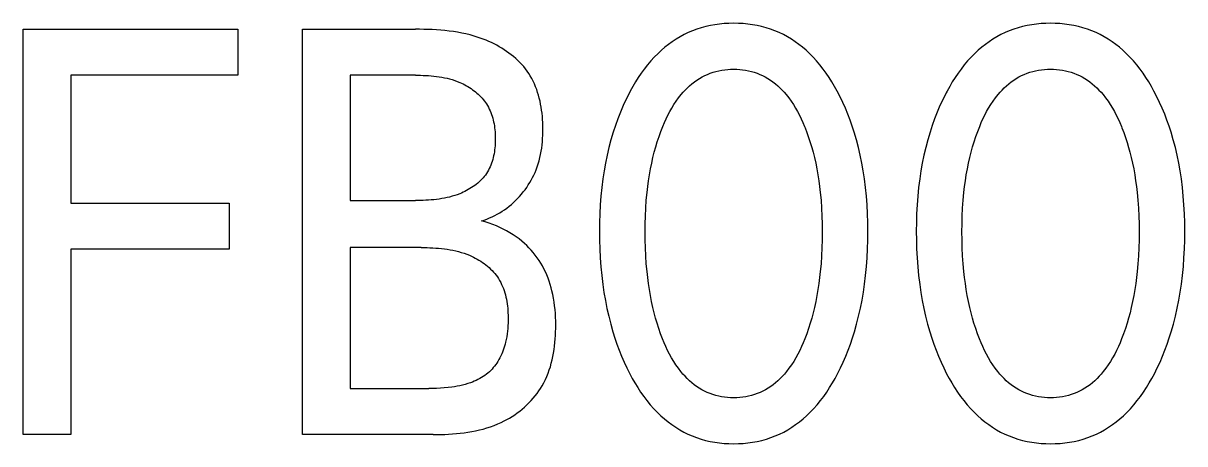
# Model space of a CAD drawing. Extents: x 0 to 420, y 0 to 297.
# Drawn here: x 172.957 to 177.834, y 190.961 to 192.725 of the extents above; entities that cross this region are included whole.
import ezdxf

# ---------------------------------------------------------------- set-up
doc = ezdxf.new("R2010")
doc.units = 0
doc.header["$LTSCALE"] = 23.1
doc.layers.add('10000_FRONT', color=7, linetype='CONTINUOUS')

msp = doc.modelspace()

# ---------------------------------------------------------------- linework, layer by layer
at = {"layer": '10000_FRONT', "color": 7, "linetype": 'CONTINUOUS'}
for p, q in [((172.9571, 191), (172.9571, 192.7)), ((172.9571, 192.7), (173.8575, 192.7)), ((173.8575, 192.7), (173.8575, 192.5072)), ((174.13, 191), (174.13, 192.7)), ((174.13, 192.7), (174.6035, 192.7)), ((174.6213, 192.6999), (174.6035, 192.7)), ((174.639, 192.6997), (174.6213, 192.6999)), ((174.6568, 192.6992), (174.639, 192.6997)), ((174.6746, 192.6985), (174.6568, 192.6992)), ((174.6924, 192.6975), (174.6746, 192.6985)), ((174.7102, 192.6962), (174.6924, 192.6975)), ((174.728, 192.6946), (174.7102, 192.6962)), ((175.7855, 192.7005), (175.7671, 192.6937)), ((175.8041, 192.7065), (175.7855, 192.7005)), ((175.8231, 192.7116), (175.8041, 192.7065)), ((175.8422, 192.7159), (175.8231, 192.7116)), ((175.8616, 192.7193), (175.8422, 192.7159)), ((175.8811, 192.7219), (175.8616, 192.7193)), ((175.9007, 192.7238), (175.8811, 192.7219)), ((175.9204, 192.7249), (175.9007, 192.7238)), ((175.9401, 192.7253), (175.9204, 192.7249)), ((175.9599, 192.7249), (175.9401, 192.7253)), ((175.9797, 192.7238), (175.9599, 192.7249)), ((175.9993, 192.722), (175.9797, 192.7238)), ((176.0189, 192.7193), (175.9993, 192.722)), ((176.0383, 192.7159), (176.0189, 192.7193)), ((176.0575, 192.7116), (176.0383, 192.7159)), ((176.0765, 192.7065), (176.0575, 192.7116)), ((176.0952, 192.7006), (176.0765, 192.7065)), ((176.1136, 192.6937), (176.0952, 192.7006)), ((177.1159, 192.7005), (177.0975, 192.6937)), ((177.1346, 192.7065), (177.1159, 192.7005)), ((177.1535, 192.7116), (177.1346, 192.7065)), ((177.1726, 192.7159), (177.1535, 192.7116)), ((177.192, 192.7193), (177.1726, 192.7159)), ((177.2115, 192.7219), (177.192, 192.7193)), ((177.2311, 192.7238), (177.2115, 192.7219)), ((177.2508, 192.7249), (177.2311, 192.7238)), ((177.2706, 192.7253), (177.2508, 192.7249)), ((177.2903, 192.7249), (177.2706, 192.7253)), ((177.3101, 192.7238), (177.2903, 192.7249)), ((177.3298, 192.722), (177.3101, 192.7238)), ((177.3493, 192.7193), (177.3298, 192.722)), ((177.3687, 192.7159), (177.3493, 192.7193)), ((177.3879, 192.7116), (177.3687, 192.7159)), ((177.4069, 192.7065), (177.3879, 192.7116)), ((177.4256, 192.7006), (177.4069, 192.7065)), ((177.4441, 192.6937), (177.4256, 192.7006)), ((174.7457, 192.6926), (174.728, 192.6946)), ((174.7634, 192.6902), (174.7457, 192.6926)), ((174.7809, 192.6874), (174.7634, 192.6902)), ((174.7985, 192.6842), (174.7809, 192.6874)), ((174.8159, 192.6805), (174.7985, 192.6842)), ((174.8332, 192.6762), (174.8159, 192.6805)), ((174.8504, 192.6715), (174.8332, 192.6762)), ((174.8674, 192.6662), (174.8504, 192.6715)), ((174.8844, 192.6602), (174.8674, 192.6662)), ((174.9011, 192.6537), (174.8844, 192.6602)), ((174.9123, 192.6489), (174.9011, 192.6537)), ((174.9234, 192.6439), (174.9123, 192.6489)), ((175.6823, 192.6479), (175.6666, 192.6366)), ((175.6984, 192.6586), (175.6823, 192.6479)), ((175.715, 192.6685), (175.6984, 192.6586)), ((175.732, 192.6777), (175.715, 192.6685)), ((175.7494, 192.6861), (175.732, 192.6777)), ((175.7671, 192.6937), (175.7494, 192.6861)), ((176.1314, 192.6861), (176.1136, 192.6937)), ((176.1488, 192.6777), (176.1314, 192.6861)), ((176.1658, 192.6685), (176.1488, 192.6777)), ((176.1824, 192.6586), (176.1658, 192.6685)), ((176.1985, 192.6479), (176.1824, 192.6586)), ((176.2142, 192.6366), (176.1985, 192.6479)), ((177.0127, 192.6479), (176.997, 192.6366)), ((177.0288, 192.6586), (177.0127, 192.6479)), ((177.0454, 192.6685), (177.0288, 192.6586)), ((177.0624, 192.6777), (177.0454, 192.6685)), ((177.0798, 192.6861), (177.0624, 192.6777)), ((177.0975, 192.6937), (177.0798, 192.6861)), ((177.4618, 192.6861), (177.4441, 192.6937)), ((177.4792, 192.6777), (177.4618, 192.6861)), ((177.4962, 192.6685), (177.4792, 192.6777)), ((177.5128, 192.6586), (177.4962, 192.6685)), ((177.5289, 192.6479), (177.5128, 192.6586)), ((177.5446, 192.6366), (177.5289, 192.6479)), ((174.9343, 192.6385), (174.9234, 192.6439)), ((174.9452, 192.6329), (174.9343, 192.6385)), ((174.9558, 192.6269), (174.9452, 192.6329)), ((174.9663, 192.6207), (174.9558, 192.6269)), ((174.9767, 192.6142), (174.9663, 192.6207)), ((174.9868, 192.6074), (174.9767, 192.6142)), ((174.9967, 192.6004), (174.9868, 192.6074)), ((175.0064, 192.593), (174.9967, 192.6004)), ((175.6224, 192.5989), (175.6069, 192.5834)), ((175.6366, 192.6121), (175.6224, 192.5989)), ((175.6513, 192.6246), (175.6366, 192.6121)), ((175.6666, 192.6366), (175.6513, 192.6246)), ((176.2295, 192.6246), (176.2142, 192.6366)), ((176.2442, 192.6121), (176.2295, 192.6246)), ((176.2584, 192.5989), (176.2442, 192.6121)), ((176.2738, 192.5834), (176.2584, 192.5989)), ((176.9528, 192.5989), (176.9374, 192.5834)), ((176.967, 192.6121), (176.9528, 192.5989)), ((176.9817, 192.6246), (176.967, 192.6121)), ((176.997, 192.6366), (176.9817, 192.6246)), ((177.5599, 192.6246), (177.5446, 192.6366)), ((177.5746, 192.6121), (177.5599, 192.6246)), ((177.5888, 192.5989), (177.5746, 192.6121)), ((177.6042, 192.5834), (177.5888, 192.5989)), ((175.0158, 192.5854), (175.0064, 192.593)), ((175.0249, 192.5775), (175.0158, 192.5854)), ((175.0338, 192.5694), (175.0249, 192.5775)), ((175.0423, 192.5609), (175.0338, 192.5694)), ((175.0505, 192.5522), (175.0423, 192.5609)), ((175.0584, 192.5432), (175.0505, 192.5522)), ((175.5781, 192.5506), (175.5646, 192.5333)), ((175.5922, 192.5673), (175.5781, 192.5506)), ((175.6069, 192.5834), (175.5922, 192.5673)), ((176.2885, 192.5673), (176.2738, 192.5834)), ((176.3025, 192.5506), (176.2885, 192.5673)), ((176.3159, 192.5333), (176.3025, 192.5506)), ((176.9085, 192.5506), (176.895, 192.5333)), ((176.9226, 192.5673), (176.9085, 192.5506)), ((176.9374, 192.5834), (176.9226, 192.5673)), ((177.6189, 192.5673), (177.6042, 192.5834)), ((177.6329, 192.5506), (177.6189, 192.5673)), ((177.6463, 192.5333), (177.6329, 192.5506)), ((173.1571, 192.5072), (173.1571, 191.9711)), ((173.8575, 192.5072), (173.1571, 192.5072)), ((174.33, 192.5072), (174.33, 191.9819)), ((174.6035, 192.5072), (174.33, 192.5072)), ((174.6035, 192.5072), (174.6146, 192.5072)), ((174.6146, 192.5072), (174.6258, 192.507)), ((174.6258, 192.507), (174.637, 192.5067)), ((174.637, 192.5067), (174.6482, 192.5062)), ((174.6482, 192.5062), (174.6593, 192.5056)), ((174.6593, 192.5056), (174.6705, 192.5047)), ((174.6705, 192.5047), (174.6817, 192.5037)), ((174.6817, 192.5037), (174.6928, 192.5024)), ((174.6928, 192.5024), (174.7039, 192.5008)), ((174.7039, 192.5008), (174.7149, 192.499)), ((175.0659, 192.534), (175.0584, 192.5432)), ((175.073, 192.5245), (175.0659, 192.534)), ((175.0797, 192.5147), (175.073, 192.5245)), ((175.0863, 192.5041), (175.0797, 192.5147)), ((175.0925, 192.4933), (175.0863, 192.5041)), ((175.5518, 192.5156), (175.5395, 192.4975)), ((175.5646, 192.5333), (175.5518, 192.5156)), ((175.8073, 192.5), (175.8187, 192.5059)), ((175.8187, 192.5059), (175.83, 192.511)), ((175.83, 192.511), (175.8416, 192.5156)), ((175.8416, 192.5156), (175.8535, 192.5196)), ((175.8535, 192.5196), (175.8655, 192.5231)), ((175.8655, 192.5231), (175.8777, 192.526)), ((175.8777, 192.526), (175.89, 192.5284)), ((175.89, 192.5284), (175.9024, 192.5302)), ((175.9024, 192.5302), (175.915, 192.5315)), ((175.915, 192.5315), (175.9275, 192.5323)), ((175.9275, 192.5323), (175.9401, 192.5325)), ((175.9401, 192.5325), (175.9527, 192.5323)), ((175.9527, 192.5323), (175.9653, 192.5315)), ((175.9653, 192.5315), (175.9778, 192.5302)), ((175.9778, 192.5302), (175.9903, 192.5284)), ((175.9903, 192.5284), (176.0026, 192.526)), ((176.0026, 192.526), (176.0148, 192.5231)), ((176.0148, 192.5231), (176.0268, 192.5196)), ((176.0268, 192.5196), (176.0386, 192.5156)), ((176.0386, 192.5156), (176.0502, 192.511)), ((176.0502, 192.511), (176.0616, 192.5059)), ((176.0616, 192.5059), (176.0729, 192.5)), ((176.3287, 192.5156), (176.3159, 192.5333)), ((176.3409, 192.4975), (176.3287, 192.5156)), ((176.8822, 192.5156), (176.8699, 192.4975)), ((176.895, 192.5333), (176.8822, 192.5156)), ((177.1378, 192.5), (177.1491, 192.5059)), ((177.1491, 192.5059), (177.1604, 192.511)), ((177.1604, 192.511), (177.1721, 192.5156)), ((177.1721, 192.5156), (177.1839, 192.5196)), ((177.1839, 192.5196), (177.1959, 192.5231)), ((177.1959, 192.5231), (177.2081, 192.526)), ((177.2081, 192.526), (177.2204, 192.5284)), ((177.2204, 192.5284), (177.2329, 192.5302)), ((177.2329, 192.5302), (177.2454, 192.5315)), ((177.2454, 192.5315), (177.2579, 192.5323)), ((177.2579, 192.5323), (177.2706, 192.5325)), ((177.2706, 192.5325), (177.2832, 192.5323)), ((177.2832, 192.5323), (177.2957, 192.5315)), ((177.2957, 192.5315), (177.3083, 192.5302)), ((177.3083, 192.5302), (177.3207, 192.5284)), ((177.3207, 192.5284), (177.333, 192.526)), ((177.333, 192.526), (177.3452, 192.5231)), ((177.3452, 192.5231), (177.3572, 192.5196)), ((177.3572, 192.5196), (177.3691, 192.5156)), ((177.3691, 192.5156), (177.3807, 192.511)), ((177.3807, 192.511), (177.392, 192.5059)), ((177.392, 192.5059), (177.4034, 192.5)), ((177.6591, 192.5156), (177.6463, 192.5333)), ((177.6713, 192.4975), (177.6591, 192.5156)), ((174.7149, 192.499), (174.7259, 192.4969)), ((174.7259, 192.4969), (174.7368, 192.4945)), ((174.7368, 192.4945), (174.7476, 192.4918)), ((174.7476, 192.4918), (174.7584, 192.4887)), ((174.7584, 192.4887), (174.769, 192.4852)), ((174.769, 192.4852), (174.7796, 192.4814)), ((174.7796, 192.4814), (174.79, 192.4771)), ((174.79, 192.4771), (174.7971, 192.474)), ((174.7971, 192.474), (174.804, 192.4706)), ((174.804, 192.4706), (174.8109, 192.4671)), ((174.8109, 192.4671), (174.8177, 192.4634)), ((174.8177, 192.4634), (174.8244, 192.4595)), ((174.8244, 192.4595), (174.831, 192.4554)), ((174.831, 192.4554), (174.8375, 192.4512)), ((175.0983, 192.4821), (175.0925, 192.4933)), ((175.1036, 192.4708), (175.0983, 192.4821)), ((175.1085, 192.4592), (175.1036, 192.4708)), ((175.113, 192.4474), (175.1085, 192.4592)), ((175.5166, 192.4601), (175.506, 192.441)), ((175.5278, 192.479), (175.5166, 192.4601)), ((175.5395, 192.4975), (175.5278, 192.479)), ((175.7367, 192.4451), (175.7458, 192.4542)), ((175.7458, 192.4542), (175.7553, 192.463)), ((175.7553, 192.463), (175.765, 192.4713)), ((175.765, 192.4713), (175.7751, 192.4792)), ((175.7751, 192.4792), (175.7856, 192.4867)), ((175.7856, 192.4867), (175.7963, 192.4936)), ((175.7963, 192.4936), (175.8073, 192.5)), ((176.0729, 192.5), (176.084, 192.4936)), ((176.084, 192.4936), (176.0947, 192.4867)), ((176.0947, 192.4867), (176.1052, 192.4792)), ((176.1052, 192.4792), (176.1153, 192.4713)), ((176.1153, 192.4713), (176.125, 192.463)), ((176.125, 192.463), (176.1345, 192.4542)), ((176.1345, 192.4542), (176.1436, 192.4451)), ((176.3526, 192.4789), (176.3409, 192.4975)), ((176.3637, 192.4601), (176.3526, 192.4789)), ((176.3743, 192.441), (176.3637, 192.4601)), ((176.8471, 192.4601), (176.8364, 192.441)), ((176.8582, 192.479), (176.8471, 192.4601)), ((176.8699, 192.4975), (176.8582, 192.479)), ((177.0671, 192.4451), (177.0762, 192.4542)), ((177.0762, 192.4542), (177.0857, 192.463)), ((177.0857, 192.463), (177.0954, 192.4713)), ((177.0954, 192.4713), (177.1055, 192.4792)), ((177.1055, 192.4792), (177.116, 192.4867)), ((177.116, 192.4867), (177.1267, 192.4936)), ((177.1267, 192.4936), (177.1378, 192.5)), ((177.4034, 192.5), (177.4144, 192.4936)), ((177.4144, 192.4936), (177.4251, 192.4867)), ((177.4251, 192.4867), (177.4356, 192.4792)), ((177.4356, 192.4792), (177.4457, 192.4713)), ((177.4457, 192.4713), (177.4554, 192.463)), ((177.4554, 192.463), (177.4649, 192.4542)), ((177.4649, 192.4542), (177.474, 192.4451)), ((177.683, 192.4789), (177.6713, 192.4975)), ((177.6941, 192.4601), (177.683, 192.4789)), ((177.7047, 192.441), (177.6941, 192.4601)), ((174.8375, 192.4512), (174.8438, 192.4467)), ((174.8438, 192.4467), (174.85, 192.4421)), ((174.85, 192.4421), (174.8561, 192.4373)), ((174.8561, 192.4373), (174.8619, 192.4324)), ((174.8619, 192.4324), (174.8677, 192.4272)), ((174.8677, 192.4272), (174.8732, 192.4219)), ((174.8732, 192.4219), (174.8785, 192.4165)), ((174.8785, 192.4165), (174.8837, 192.4108)), ((174.8837, 192.4108), (174.8886, 192.405)), ((174.8886, 192.405), (174.8933, 192.3991)), ((175.117, 192.4354), (175.113, 192.4474)), ((175.1207, 192.4232), (175.117, 192.4354)), ((175.1241, 192.4109), (175.1207, 192.4232)), ((175.127, 192.3985), (175.1241, 192.4109)), ((175.4886, 192.4071), (175.476, 192.3801)), ((175.5021, 192.4337), (175.4886, 192.4071)), ((175.506, 192.441), (175.5021, 192.4337)), ((175.6988, 192.3986), (175.7089, 192.4125)), ((175.7089, 192.4125), (175.7196, 192.426)), ((175.7196, 192.426), (175.728, 192.4357)), ((175.728, 192.4357), (175.7367, 192.4451)), ((176.1436, 192.4451), (176.1523, 192.4357)), ((176.1523, 192.4357), (176.1607, 192.426)), ((176.1607, 192.426), (176.1714, 192.4125)), ((176.1714, 192.4125), (176.1815, 192.3986)), ((176.3866, 192.4172), (176.3743, 192.441)), ((176.3983, 192.3931), (176.3866, 192.4172)), ((176.8191, 192.4071), (176.8064, 192.3801)), ((176.8325, 192.4337), (176.8191, 192.4071)), ((176.8364, 192.441), (176.8325, 192.4337)), ((177.0292, 192.3986), (177.0393, 192.4125)), ((177.0393, 192.4125), (177.05, 192.426)), ((177.05, 192.426), (177.0584, 192.4357)), ((177.0584, 192.4357), (177.0671, 192.4451)), ((177.474, 192.4451), (177.4827, 192.4357)), ((177.4827, 192.4357), (177.4911, 192.426)), ((177.4911, 192.426), (177.5018, 192.4125)), ((177.5018, 192.4125), (177.5119, 192.3986)), ((177.717, 192.4172), (177.7047, 192.441)), ((177.7287, 192.3931), (177.717, 192.4172)), ((174.8933, 192.3991), (174.8977, 192.393)), ((174.8977, 192.393), (174.9019, 192.3867)), ((174.9019, 192.3867), (174.9062, 192.3798)), ((174.9062, 192.3798), (174.9102, 192.3728)), ((174.9102, 192.3728), (174.9138, 192.3655)), ((174.9138, 192.3655), (174.9172, 192.3582)), ((174.9172, 192.3582), (174.9204, 192.3507)), ((175.1296, 192.3859), (175.127, 192.3985)), ((175.1319, 192.3733), (175.1296, 192.3859)), ((175.1338, 192.3605), (175.1319, 192.3733)), ((175.1355, 192.3477), (175.1338, 192.3605)), ((175.476, 192.3801), (175.4643, 192.3526)), ((175.664, 192.3396), (175.6719, 192.3548)), ((175.6719, 192.3548), (175.6803, 192.3698)), ((175.6803, 192.3698), (175.6893, 192.3844)), ((175.6893, 192.3844), (175.6988, 192.3986)), ((176.1815, 192.3986), (176.191, 192.3844)), ((176.191, 192.3844), (176.1999, 192.3698)), ((176.1999, 192.3698), (176.2084, 192.3548)), ((176.2084, 192.3548), (176.2163, 192.3396)), ((176.4092, 192.3687), (176.3983, 192.3931)), ((176.4195, 192.344), (176.4092, 192.3687)), ((176.8064, 192.3801), (176.7947, 192.3526)), ((176.9944, 192.3396), (177.0023, 192.3548)), ((177.0023, 192.3548), (177.0108, 192.3698)), ((177.0108, 192.3698), (177.0197, 192.3844)), ((177.0197, 192.3844), (177.0292, 192.3986)), ((177.5119, 192.3986), (177.5214, 192.3844)), ((177.5214, 192.3844), (177.5304, 192.3698)), ((177.5304, 192.3698), (177.5388, 192.3548)), ((177.5388, 192.3548), (177.5467, 192.3396)), ((177.7396, 192.3687), (177.7287, 192.3931)), ((177.7499, 192.344), (177.7396, 192.3687)), ((174.9204, 192.3507), (174.9232, 192.343)), ((174.9232, 192.343), (174.9258, 192.3353)), ((174.9258, 192.3353), (174.9282, 192.3274)), ((174.9282, 192.3274), (174.9303, 192.3194)), ((174.9303, 192.3194), (174.9322, 192.3114)), ((174.9322, 192.3114), (174.9338, 192.3032)), ((175.1368, 192.3348), (175.1355, 192.3477)), ((175.1378, 192.3219), (175.1368, 192.3348)), ((175.1385, 192.309), (175.1378, 192.3219)), ((175.139, 192.296), (175.1385, 192.309)), ((175.4534, 192.3249), (175.4433, 192.2969)), ((175.4643, 192.3526), (175.4534, 192.3249)), ((175.6428, 192.2928), (175.6494, 192.3086)), ((175.6494, 192.3086), (175.6565, 192.3242)), ((175.6565, 192.3242), (175.664, 192.3396)), ((176.2163, 192.3396), (176.2238, 192.3242)), ((176.2238, 192.3242), (176.2308, 192.3086)), ((176.2308, 192.3086), (176.2375, 192.2928)), ((176.429, 192.3191), (176.4195, 192.344)), ((176.438, 192.2939), (176.429, 192.3191)), ((176.7838, 192.3249), (176.7737, 192.2969)), ((176.7947, 192.3526), (176.7838, 192.3249)), ((176.9732, 192.2928), (176.9799, 192.3086)), ((176.9799, 192.3086), (176.9869, 192.3242)), ((176.9869, 192.3242), (176.9944, 192.3396)), ((177.5467, 192.3396), (177.5542, 192.3242)), ((177.5542, 192.3242), (177.5612, 192.3086)), ((177.5612, 192.3086), (177.5679, 192.2928)), ((177.7594, 192.3191), (177.7499, 192.344)), ((177.7684, 192.2939), (177.7594, 192.3191)), ((174.9338, 192.3032), (174.9352, 192.295)), ((174.9352, 192.295), (174.9364, 192.2867)), ((174.9364, 192.2867), (174.9373, 192.2784)), ((174.9373, 192.2784), (174.9381, 192.27)), ((174.9381, 192.27), (174.9387, 192.2616)), ((174.9387, 192.2616), (174.939, 192.2531)), ((175.1388, 192.2556), (175.1391, 192.2694)), ((175.1392, 192.2831), (175.139, 192.296)), ((175.1391, 192.2694), (175.1392, 192.2831)), ((175.434, 192.2685), (175.4246, 192.2364)), ((175.4433, 192.2969), (175.434, 192.2685)), ((175.6267, 192.2501), (175.6344, 192.2716)), ((175.6344, 192.2716), (175.6428, 192.2928)), ((176.2375, 192.2928), (176.2398, 192.2871)), ((176.2398, 192.2871), (176.2476, 192.2668)), ((176.2476, 192.2668), (176.2549, 192.2463)), ((176.4462, 192.2685), (176.438, 192.2939)), ((176.4557, 192.2364), (176.4462, 192.2685)), ((176.7645, 192.2685), (176.755, 192.2364)), ((176.7737, 192.2969), (176.7645, 192.2685)), ((176.9571, 192.2501), (176.9648, 192.2716)), ((176.9648, 192.2716), (176.9732, 192.2928)), ((177.5679, 192.2928), (177.5702, 192.2871)), ((177.5702, 192.2871), (177.578, 192.2668)), ((177.578, 192.2668), (177.5853, 192.2463)), ((177.7767, 192.2685), (177.7684, 192.2939)), ((177.7861, 192.2364), (177.7767, 192.2685)), ((174.9382, 192.2109), (174.9374, 192.2025)), ((174.9387, 192.2193), (174.9382, 192.2109)), ((174.9391, 192.2277), (174.9387, 192.2193)), ((174.939, 192.2531), (174.9392, 192.2446)), ((174.9392, 192.2361), (174.9391, 192.2277)), ((174.9392, 192.2446), (174.9392, 192.2361)), ((175.134, 192.2014), (175.1357, 192.2149)), ((175.1357, 192.2149), (175.1371, 192.2284)), ((175.1371, 192.2284), (175.1381, 192.242)), ((175.1381, 192.242), (175.1388, 192.2556)), ((175.4246, 192.2364), (175.416, 192.2041)), ((175.6129, 192.2068), (175.6195, 192.2285)), ((175.6195, 192.2285), (175.6267, 192.2501)), ((176.2549, 192.2463), (176.2617, 192.2256)), ((176.2617, 192.2256), (176.2679, 192.2048)), ((176.4643, 192.2041), (176.4557, 192.2364)), ((176.755, 192.2364), (176.7464, 192.2041)), ((176.9433, 192.2068), (176.9499, 192.2285)), ((176.9499, 192.2285), (176.9571, 192.2501)), ((177.5853, 192.2463), (177.5921, 192.2256)), ((177.5921, 192.2256), (177.5983, 192.2048)), ((177.7947, 192.2041), (177.7861, 192.2364)), ((174.9305, 192.1615), (174.9284, 192.1536)), ((174.9323, 192.1696), (174.9305, 192.1615)), ((174.9339, 192.1777), (174.9323, 192.1696)), ((174.9353, 192.1859), (174.9339, 192.1777)), ((174.9365, 192.1942), (174.9353, 192.1859)), ((174.9374, 192.2025), (174.9365, 192.1942)), ((175.1232, 192.1487), (175.1265, 192.1617)), ((175.1265, 192.1617), (175.1294, 192.1749)), ((175.1294, 192.1749), (175.1319, 192.1881)), ((175.1319, 192.1881), (175.134, 192.2014)), ((175.4084, 192.1715), (175.4017, 192.1386)), ((175.416, 192.2041), (175.4084, 192.1715)), ((175.5958, 192.1385), (175.6013, 192.1628)), ((175.6013, 192.1628), (175.6069, 192.1848)), ((175.6069, 192.1848), (175.6129, 192.2068)), ((176.2679, 192.2048), (176.2737, 192.1839)), ((176.2737, 192.1839), (176.279, 192.1628)), ((176.279, 192.1628), (176.2845, 192.1385)), ((176.4719, 192.1715), (176.4643, 192.2041)), ((176.4786, 192.1386), (176.4719, 192.1715)), ((176.7388, 192.1715), (176.7321, 192.1386)), ((176.7464, 192.2041), (176.7388, 192.1715)), ((176.9262, 192.1385), (176.9317, 192.1628)), ((176.9317, 192.1628), (176.9373, 192.1848)), ((176.9373, 192.1848), (176.9433, 192.2068)), ((177.5983, 192.2048), (177.6041, 192.1839)), ((177.6041, 192.1839), (177.6094, 192.1628)), ((177.6094, 192.1628), (177.6149, 192.1385)), ((177.8023, 192.1715), (177.7947, 192.2041)), ((177.809, 192.1386), (177.8023, 192.1715)), ((174.914, 192.1157), (174.9103, 192.1086)), ((174.9174, 192.123), (174.914, 192.1157)), ((174.9206, 192.1305), (174.9174, 192.123)), ((174.9235, 192.1381), (174.9206, 192.1305)), ((174.9261, 192.1458), (174.9235, 192.1381)), ((174.9284, 192.1536), (174.9261, 192.1458)), ((175.106, 192.0996), (175.1105, 192.1106)), ((175.1105, 192.1106), (175.1152, 192.1231)), ((175.1152, 192.1231), (175.1194, 192.1359)), ((175.1194, 192.1359), (175.1232, 192.1487)), ((175.4017, 192.1386), (175.3959, 192.1057)), ((175.5865, 192.0895), (175.5909, 192.114)), ((175.5909, 192.114), (175.5958, 192.1385)), ((176.2845, 192.1385), (176.2894, 192.114)), ((176.2894, 192.114), (176.2938, 192.0895)), ((176.4844, 192.1057), (176.4786, 192.1386)), ((176.7321, 192.1386), (176.7263, 192.1057)), ((176.9169, 192.0895), (176.9213, 192.114)), ((176.9213, 192.114), (176.9262, 192.1385)), ((177.6149, 192.1385), (177.6198, 192.114)), ((177.6198, 192.114), (177.6242, 192.0895)), ((177.8148, 192.1057), (177.809, 192.1386)), ((174.877, 192.0652), (174.8712, 192.0598)), ((174.8825, 192.0708), (174.877, 192.0652)), ((174.8877, 192.0765), (174.8825, 192.0708)), ((174.8927, 192.0825), (174.8877, 192.0765)), ((174.8975, 192.0886), (174.8927, 192.0825)), ((174.9019, 192.0949), (174.8975, 192.0886)), ((174.9063, 192.1017), (174.9019, 192.0949)), ((174.9103, 192.1086), (174.9063, 192.1017)), ((175.0841, 192.0571), (175.0901, 192.0674)), ((175.0901, 192.0674), (175.0957, 192.078)), ((175.0957, 192.078), (175.101, 192.0887)), ((175.101, 192.0887), (175.106, 192.0996)), ((175.3909, 192.0726), (175.3863, 192.0361)), ((175.3959, 192.1057), (175.3909, 192.0726)), ((175.5793, 192.0402), (175.5827, 192.0649)), ((175.5827, 192.0649), (175.5865, 192.0895)), ((176.2938, 192.0895), (176.2976, 192.0649)), ((176.2976, 192.0649), (176.301, 192.0402)), ((176.4894, 192.0726), (176.4844, 192.1057)), ((176.494, 192.0361), (176.4894, 192.0726)), ((176.7213, 192.0726), (176.7167, 192.0361)), ((176.7263, 192.1057), (176.7213, 192.0726)), ((176.9097, 192.0402), (176.9131, 192.0649)), ((176.9131, 192.0649), (176.9169, 192.0895)), ((177.6242, 192.0895), (177.628, 192.0649)), ((177.628, 192.0649), (177.6314, 192.0402)), ((177.8198, 192.0726), (177.8148, 192.1057)), ((177.8244, 192.0361), (177.8198, 192.0726)), ((174.7974, 192.0132), (174.79, 192.0102)), ((174.8047, 192.0165), (174.7974, 192.0132)), ((174.8119, 192.02), (174.8047, 192.0165)), ((174.819, 192.0236), (174.8119, 192.02)), ((174.826, 192.0275), (174.819, 192.0236)), ((174.833, 192.0315), (174.826, 192.0275)), ((174.8397, 192.0357), (174.833, 192.0315)), ((174.8464, 192.0402), (174.8397, 192.0357)), ((174.8529, 192.0448), (174.8464, 192.0402)), ((174.8592, 192.0496), (174.8529, 192.0448)), ((174.8653, 192.0546), (174.8592, 192.0496)), ((174.8712, 192.0598), (174.8653, 192.0546)), ((175.0491, 192.0082), (175.0568, 192.0175)), ((175.0568, 192.0175), (175.0641, 192.0271)), ((175.0641, 192.0271), (175.0711, 192.0369)), ((175.0711, 192.0369), (175.0777, 192.0469)), ((175.0777, 192.0469), (175.0841, 192.0571)), ((175.3863, 192.0361), (175.3827, 191.9996)), ((175.5734, 191.9825), (175.5765, 192.0154)), ((175.5765, 192.0154), (175.5793, 192.0402)), ((176.301, 192.0402), (176.3038, 192.0154)), ((176.3038, 192.0154), (176.3069, 191.9825)), ((176.4976, 191.9996), (176.494, 192.0361)), ((176.7167, 192.0361), (176.7131, 191.9996)), ((176.9038, 191.9825), (176.9069, 192.0154)), ((176.9069, 192.0154), (176.9097, 192.0402)), ((177.6314, 192.0402), (177.6342, 192.0154)), ((177.6342, 192.0154), (177.6373, 191.9825)), ((177.828, 191.9996), (177.8244, 192.0361)), ((173.1571, 191.9711), (173.8212, 191.9711)), ((173.8212, 191.9711), (173.8212, 191.7783)), ((174.33, 191.9819), (174.6035, 191.9819)), ((174.6146, 191.982), (174.6035, 191.9819)), ((174.6258, 191.9821), (174.6146, 191.982)), ((174.6369, 191.9824), (174.6258, 191.9821)), ((174.648, 191.9829), (174.6369, 191.9824)), ((174.6592, 191.9834), (174.648, 191.9829)), ((174.6703, 191.9842), (174.6592, 191.9834)), ((174.6814, 191.9852), (174.6703, 191.9842)), ((174.6925, 191.9864), (174.6814, 191.9852)), ((174.7036, 191.9879), (174.6925, 191.9864)), ((174.7146, 191.9895), (174.7036, 191.9879)), ((174.7256, 191.9915), (174.7146, 191.9895)), ((174.7365, 191.9938), (174.7256, 191.9915)), ((174.7473, 191.9964), (174.7365, 191.9938)), ((174.7581, 191.9993), (174.7473, 191.9964)), ((174.7688, 192.0025), (174.7581, 191.9993)), ((174.7795, 192.0062), (174.7688, 192.0025)), ((174.79, 192.0102), (174.7795, 192.0062)), ((174.9975, 191.9577), (175.0068, 191.9654)), ((175.0068, 191.9654), (175.0158, 191.9734)), ((175.0158, 191.9734), (175.0245, 191.9817)), ((175.0245, 191.9817), (175.033, 191.9902)), ((175.033, 191.9902), (175.0412, 191.9991)), ((175.0412, 191.9991), (175.0491, 192.0082)), ((175.3827, 191.9996), (175.3799, 191.963)), ((175.571, 191.9496), (175.5734, 191.9825)), ((176.3069, 191.9825), (176.3092, 191.9496)), ((176.5004, 191.963), (176.4976, 191.9996)), ((176.7131, 191.9996), (176.7103, 191.963)), ((176.9014, 191.9496), (176.9038, 191.9825)), ((177.6373, 191.9825), (177.6397, 191.9496)), ((177.8308, 191.963), (177.828, 191.9996)), ((174.9262, 191.9133), (174.937, 191.9185)), ((174.937, 191.9185), (174.9477, 191.9242)), ((174.9477, 191.9242), (174.9581, 191.9302)), ((174.9581, 191.9302), (174.9683, 191.9365)), ((174.9683, 191.9365), (174.9782, 191.9433)), ((174.9782, 191.9433), (174.988, 191.9503)), ((174.988, 191.9503), (174.9975, 191.9577)), ((175.378, 191.9264), (175.3769, 191.8897)), ((175.3799, 191.963), (175.378, 191.9264)), ((175.5685, 191.8836), (175.5694, 191.9166)), ((175.5694, 191.9166), (175.571, 191.9496)), ((176.3092, 191.9496), (176.3109, 191.9166)), ((176.3109, 191.9166), (176.3118, 191.8836)), ((176.5023, 191.9264), (176.5004, 191.963)), ((176.5034, 191.8897), (176.5023, 191.9264)), ((176.7084, 191.9264), (176.7073, 191.8897)), ((176.7103, 191.963), (176.7084, 191.9264)), ((176.8989, 191.8836), (176.8998, 191.9166)), ((176.8998, 191.9166), (176.9014, 191.9496)), ((177.6397, 191.9496), (177.6413, 191.9166)), ((177.6413, 191.9166), (177.6422, 191.8836)), ((177.8327, 191.9264), (177.8308, 191.963)), ((177.8338, 191.8897), (177.8327, 191.9264)), ((174.8812, 191.8964), (174.8927, 191.9)), ((174.8971, 191.8919), (174.8812, 191.8964)), ((174.8927, 191.9), (174.9041, 191.904)), ((174.9129, 191.8868), (174.8971, 191.8919)), ((174.9041, 191.904), (174.9152, 191.9084)), ((174.9285, 191.8812), (174.9129, 191.8868)), ((174.9152, 191.9084), (174.9262, 191.9133)), ((174.9438, 191.8751), (174.9285, 191.8812)), ((174.9584, 191.8687), (174.9438, 191.8751)), ((174.9727, 191.8618), (174.9584, 191.8687)), ((175.3769, 191.8897), (175.3765, 191.853)), ((175.5682, 191.8506), (175.5685, 191.8836)), ((176.3118, 191.8836), (176.3121, 191.8506)), ((176.5038, 191.853), (176.5034, 191.8897)), ((176.7073, 191.8897), (176.7069, 191.853)), ((176.8986, 191.8506), (176.8989, 191.8836)), ((177.6422, 191.8836), (177.6425, 191.8506)), ((177.8342, 191.853), (177.8338, 191.8897)), ((174.9867, 191.8545), (174.9727, 191.8618)), ((175.0005, 191.8466), (174.9867, 191.8545)), ((175.0136, 191.8384), (175.0005, 191.8466)), ((175.0265, 191.8297), (175.0136, 191.8384)), ((175.039, 191.8205), (175.0265, 191.8297)), ((175.0511, 191.8108), (175.039, 191.8205)), ((175.3765, 191.853), (175.3768, 191.8157)), ((175.5685, 191.8171), (175.5682, 191.8506)), ((176.3121, 191.8506), (176.3118, 191.8171)), ((176.5035, 191.8158), (176.5038, 191.853)), ((176.7069, 191.853), (176.7072, 191.8157)), ((176.8989, 191.8171), (176.8986, 191.8506)), ((177.6425, 191.8506), (177.6422, 191.8171)), ((177.8339, 191.8158), (177.8342, 191.853)), ((173.1571, 191.7783), (173.1571, 191)), ((173.8212, 191.7783), (173.1571, 191.7783)), ((174.33, 191.7843), (174.33, 191.1928)), ((174.6284, 191.7843), (174.33, 191.7843)), ((174.6284, 191.7843), (174.6405, 191.7843)), ((174.6405, 191.7843), (174.6526, 191.7841)), ((174.6526, 191.7841), (174.6647, 191.7837)), ((174.6647, 191.7837), (174.6769, 191.7832)), ((174.6769, 191.7832), (174.689, 191.7825)), ((174.689, 191.7825), (174.7011, 191.7816)), ((174.7011, 191.7816), (174.7132, 191.7805)), ((174.7132, 191.7805), (174.7253, 191.7791)), ((174.7253, 191.7791), (174.7373, 191.7774)), ((174.7373, 191.7774), (174.7493, 191.7754)), ((174.7493, 191.7754), (174.7613, 191.7732)), ((174.7613, 191.7732), (174.7731, 191.7706)), ((174.7731, 191.7706), (174.7849, 191.7676)), ((175.0613, 191.802), (175.0511, 191.8108)), ((175.0712, 191.7929), (175.0613, 191.802)), ((175.0807, 191.7833), (175.0712, 191.7929)), ((175.0899, 191.7735), (175.0807, 191.7833)), ((175.0987, 191.7633), (175.0899, 191.7735)), ((175.3768, 191.8157), (175.3779, 191.7784)), ((175.3779, 191.7784), (175.3798, 191.7411)), ((175.5694, 191.7836), (175.5685, 191.8171)), ((175.571, 191.7502), (175.5694, 191.7836)), ((176.3109, 191.7836), (176.3093, 191.7502)), ((176.3118, 191.8171), (176.3109, 191.7836)), ((176.5005, 191.7414), (176.5024, 191.7786)), ((176.5024, 191.7786), (176.5035, 191.8158)), ((176.7072, 191.8157), (176.7083, 191.7784)), ((176.7083, 191.7784), (176.7102, 191.7411)), ((176.8998, 191.7836), (176.8989, 191.8171)), ((176.9014, 191.7502), (176.8998, 191.7836)), ((177.6413, 191.7836), (177.6397, 191.7502)), ((177.6422, 191.8171), (177.6413, 191.7836)), ((177.8309, 191.7414), (177.8328, 191.7786)), ((177.8328, 191.7786), (177.8339, 191.8158)), ((174.7849, 191.7676), (174.7966, 191.7643)), ((174.7966, 191.7643), (174.8082, 191.7605)), ((174.8082, 191.7605), (174.8196, 191.7564)), ((174.8196, 191.7564), (174.831, 191.7518)), ((174.831, 191.7518), (174.8391, 191.7482)), ((174.8391, 191.7482), (174.8471, 191.7445)), ((174.8471, 191.7445), (174.855, 191.7404)), ((174.855, 191.7404), (174.8628, 191.7362)), ((174.8628, 191.7362), (174.8704, 191.7317)), ((174.8704, 191.7317), (174.878, 191.727)), ((174.878, 191.727), (174.8853, 191.7221)), ((174.8853, 191.7221), (174.8926, 191.717)), ((175.1071, 191.7527), (175.0987, 191.7633)), ((175.1152, 191.7419), (175.1071, 191.7527)), ((175.1228, 191.7308), (175.1152, 191.7419)), ((175.13, 191.7194), (175.1228, 191.7308)), ((175.3798, 191.7411), (175.3825, 191.7039)), ((175.5733, 191.7168), (175.571, 191.7502)), ((176.3093, 191.7502), (176.307, 191.7168)), ((176.4977, 191.7043), (176.5005, 191.7414)), ((176.7102, 191.7411), (176.7129, 191.7039)), ((176.9037, 191.7168), (176.9014, 191.7502)), ((177.6397, 191.7502), (177.6374, 191.7168)), ((177.8282, 191.7043), (177.8309, 191.7414)), ((174.8926, 191.717), (174.8996, 191.7116)), ((174.8996, 191.7116), (174.9065, 191.7061)), ((174.9065, 191.7061), (174.9131, 191.7003)), ((174.9131, 191.7003), (174.9195, 191.6943)), ((174.9195, 191.6943), (174.9257, 191.6881)), ((174.9257, 191.6881), (174.9316, 191.6818)), ((174.9316, 191.6818), (174.9373, 191.6752)), ((174.9373, 191.6752), (174.9427, 191.6684)), ((175.1371, 191.7072), (175.13, 191.7194)), ((175.1437, 191.6948), (175.1371, 191.7072)), ((175.1498, 191.6821), (175.1437, 191.6948)), ((175.1555, 191.6693), (175.1498, 191.6821)), ((175.3825, 191.7039), (175.3861, 191.6668)), ((175.5763, 191.6834), (175.5733, 191.7168)), ((175.5792, 191.6582), (175.5763, 191.6834)), ((176.3039, 191.6834), (176.3011, 191.6582)), ((176.307, 191.7168), (176.3039, 191.6834)), ((176.4941, 191.6672), (176.4977, 191.7043)), ((176.7129, 191.7039), (176.7165, 191.6668)), ((176.9068, 191.6834), (176.9037, 191.7168)), ((176.9096, 191.6582), (176.9068, 191.6834)), ((177.6344, 191.6834), (177.6315, 191.6582)), ((177.6374, 191.7168), (177.6344, 191.6834)), ((177.8246, 191.6672), (177.8282, 191.7043)), ((174.9427, 191.6684), (174.9478, 191.6614)), ((174.9478, 191.6614), (174.9526, 191.6542)), ((174.9526, 191.6542), (174.9574, 191.6463)), ((174.9574, 191.6463), (174.9618, 191.6381)), ((174.9618, 191.6381), (174.9659, 191.6298)), ((174.9659, 191.6298), (174.9697, 191.6213)), ((175.1607, 191.6562), (175.1555, 191.6693)), ((175.1655, 191.643), (175.1607, 191.6562)), ((175.1698, 191.6296), (175.1655, 191.643)), ((175.1738, 191.6161), (175.1698, 191.6296)), ((175.3861, 191.6668), (175.3906, 191.6297)), ((175.3906, 191.6297), (175.3956, 191.5961)), ((175.5825, 191.6331), (175.5792, 191.6582)), ((175.5863, 191.6081), (175.5825, 191.6331)), ((176.2978, 191.6331), (176.294, 191.6081)), ((176.3011, 191.6582), (176.2978, 191.6331)), ((176.4847, 191.5966), (176.4896, 191.6303)), ((176.4896, 191.6303), (176.4941, 191.6672)), ((176.7165, 191.6668), (176.7211, 191.6297)), ((176.7211, 191.6297), (176.726, 191.5961)), ((176.9129, 191.6331), (176.9096, 191.6582)), ((176.9167, 191.6081), (176.9129, 191.6331)), ((177.6282, 191.6331), (177.6244, 191.6081)), ((177.6315, 191.6582), (177.6282, 191.6331)), ((177.8151, 191.5966), (177.8201, 191.6303)), ((177.8201, 191.6303), (177.8246, 191.6672)), ((174.9697, 191.6213), (174.9731, 191.6126)), ((174.9731, 191.6126), (174.9762, 191.6038)), ((174.9762, 191.6038), (174.979, 191.5949)), ((174.979, 191.5949), (174.9816, 191.5858)), ((174.9816, 191.5858), (174.9838, 191.5766)), ((174.9838, 191.5766), (174.9858, 191.5673)), ((175.1773, 191.6025), (175.1738, 191.6161)), ((175.1808, 191.587), (175.1773, 191.6025)), ((175.1838, 191.5715), (175.1808, 191.587)), ((175.3956, 191.5961), (175.4013, 191.5626)), ((175.5906, 191.5832), (175.5863, 191.6081)), ((175.5954, 191.5583), (175.5906, 191.5832)), ((176.2897, 191.5832), (176.2848, 191.5583)), ((176.294, 191.6081), (176.2897, 191.5832)), ((176.479, 191.5631), (176.4847, 191.5966)), ((176.726, 191.5961), (176.7317, 191.5626)), ((176.921, 191.5832), (176.9167, 191.6081)), ((176.9259, 191.5583), (176.921, 191.5832)), ((177.6201, 191.5832), (177.6153, 191.5583)), ((177.6244, 191.6081), (177.6201, 191.5832)), ((177.8094, 191.5631), (177.8151, 191.5966)), ((174.9858, 191.5673), (174.9875, 191.558)), ((174.9875, 191.558), (174.9889, 191.5486)), ((174.9889, 191.5486), (174.9902, 191.5391)), ((174.9902, 191.5391), (174.9912, 191.5296)), ((174.9912, 191.5296), (174.9919, 191.5201)), ((175.1864, 191.5558), (175.1838, 191.5715)), ((175.1885, 191.5401), (175.1864, 191.5558)), ((175.1902, 191.5242), (175.1885, 191.5401)), ((175.4013, 191.5626), (175.4079, 191.5292)), ((175.4079, 191.5292), (175.4154, 191.4961)), ((175.6009, 191.5336), (175.5954, 191.5583)), ((175.6063, 191.5112), (175.6009, 191.5336)), ((176.2794, 191.5336), (176.274, 191.5112)), ((176.2848, 191.5583), (176.2794, 191.5336)), ((176.4649, 191.4966), (176.4724, 191.5298)), ((176.4724, 191.5298), (176.479, 191.5631)), ((176.7317, 191.5626), (176.7383, 191.5292)), ((176.7383, 191.5292), (176.7458, 191.4961)), ((176.9313, 191.5336), (176.9259, 191.5583)), ((176.9367, 191.5112), (176.9313, 191.5336)), ((177.6098, 191.5336), (177.6044, 191.5112)), ((177.6153, 191.5583), (177.6098, 191.5336)), ((177.7953, 191.4966), (177.8028, 191.5298)), ((177.8028, 191.5298), (177.8094, 191.5631)), ((174.9919, 191.5201), (174.9925, 191.5106)), ((174.9925, 191.5106), (174.9929, 191.5011)), ((174.9931, 191.4798), (174.9928, 191.4681)), ((174.9929, 191.5011), (174.9931, 191.4916)), ((174.9931, 191.4916), (174.9931, 191.4798)), ((175.1914, 191.5083), (175.1902, 191.5242)), ((175.1923, 191.4924), (175.1914, 191.5083)), ((175.1929, 191.4763), (175.1923, 191.4924)), ((175.1931, 191.4602), (175.1929, 191.4763)), ((175.4154, 191.4961), (175.4238, 191.4632)), ((175.6123, 191.4888), (175.6063, 191.5112)), ((175.6188, 191.4667), (175.6123, 191.4888)), ((176.268, 191.4888), (176.2615, 191.4667)), ((176.274, 191.5112), (176.268, 191.4888)), ((176.4565, 191.4637), (176.4649, 191.4966)), ((176.7458, 191.4961), (176.7542, 191.4632)), ((176.9427, 191.4888), (176.9367, 191.5112)), ((176.9492, 191.4667), (176.9427, 191.4888)), ((177.5984, 191.4888), (177.5919, 191.4667)), ((177.6044, 191.5112), (177.5984, 191.4888)), ((177.7869, 191.4637), (177.7953, 191.4966)), ((174.9903, 191.4334), (174.9888, 191.422)), ((174.9914, 191.445), (174.9903, 191.4334)), ((174.9923, 191.4565), (174.9914, 191.445)), ((174.9928, 191.4681), (174.9923, 191.4565)), ((175.192, 191.4158), (175.1927, 191.4306)), ((175.1927, 191.4306), (175.193, 191.4454)), ((175.193, 191.4454), (175.1931, 191.4602)), ((175.4238, 191.4632), (175.4331, 191.4305)), ((175.4331, 191.4305), (175.4413, 191.4048)), ((175.6259, 191.4447), (175.6188, 191.4667)), ((175.6335, 191.4228), (175.6259, 191.4447)), ((176.2544, 191.4447), (176.2468, 191.4228)), ((176.2615, 191.4667), (176.2544, 191.4447)), ((176.439, 191.4052), (176.4472, 191.4311)), ((176.4472, 191.4311), (176.4565, 191.4637)), ((176.7542, 191.4632), (176.7635, 191.4305)), ((176.7635, 191.4305), (176.7717, 191.4048)), ((176.9563, 191.4447), (176.9492, 191.4667)), ((176.9639, 191.4228), (176.9563, 191.4447)), ((177.5848, 191.4447), (177.5772, 191.4228)), ((177.5919, 191.4667), (177.5848, 191.4447)), ((177.7694, 191.4052), (177.7776, 191.4311)), ((177.7776, 191.4311), (177.7869, 191.4637)), ((174.9801, 191.3795), (174.9778, 191.371)), ((174.9823, 191.388), (174.9801, 191.3795)), ((174.9848, 191.3992), (174.9823, 191.388)), ((174.987, 191.4106), (174.9848, 191.3992)), ((174.9888, 191.422), (174.987, 191.4106)), ((175.1882, 191.3713), (175.1898, 191.3861)), ((175.1898, 191.3861), (175.1911, 191.4009)), ((175.1911, 191.4009), (175.192, 191.4158)), ((175.4413, 191.4048), (175.45, 191.3792)), ((175.45, 191.3792), (175.4594, 191.3539)), ((175.6417, 191.4012), (175.6335, 191.4228)), ((175.6484, 191.385), (175.6417, 191.4012)), ((175.6554, 191.3689), (175.6484, 191.385)), ((176.2319, 191.385), (176.2249, 191.3689)), ((176.2386, 191.4012), (176.2319, 191.385)), ((176.2468, 191.4228), (176.2386, 191.4012)), ((176.4208, 191.3543), (176.4303, 191.3796)), ((176.4303, 191.3796), (176.439, 191.4052)), ((176.7717, 191.4048), (176.7804, 191.3792)), ((176.7804, 191.3792), (176.7899, 191.3539)), ((176.9721, 191.4012), (176.9639, 191.4228)), ((176.9788, 191.385), (176.9721, 191.4012)), ((176.9858, 191.3689), (176.9788, 191.385)), ((177.5623, 191.385), (177.5553, 191.3689)), ((177.569, 191.4012), (177.5623, 191.385)), ((177.5772, 191.4228), (177.569, 191.4012)), ((177.7512, 191.3543), (177.7607, 191.3796)), ((177.7607, 191.3796), (177.7694, 191.4052)), ((174.9624, 191.33), (174.9585, 191.3221)), ((174.966, 191.338), (174.9624, 191.33)), ((174.9693, 191.3461), (174.966, 191.338)), ((174.9724, 191.3543), (174.9693, 191.3461)), ((174.9752, 191.3626), (174.9724, 191.3543)), ((174.9778, 191.371), (174.9752, 191.3626)), ((175.1812, 191.3275), (175.1839, 191.342)), ((175.1839, 191.342), (175.1863, 191.3566)), ((175.1863, 191.3566), (175.1882, 191.3713)), ((175.4594, 191.3539), (175.4695, 191.3289)), ((175.6629, 191.353), (175.6554, 191.3689)), ((175.6708, 191.3374), (175.6629, 191.353)), ((175.6792, 191.322), (175.6708, 191.3374)), ((176.2095, 191.3374), (176.201, 191.322)), ((176.2174, 191.353), (176.2095, 191.3374)), ((176.2249, 191.3689), (176.2174, 191.353)), ((176.4108, 191.3291), (176.4208, 191.3543)), ((176.7899, 191.3539), (176.7999, 191.3289)), ((176.9933, 191.353), (176.9858, 191.3689)), ((177.0012, 191.3374), (176.9933, 191.353)), ((177.0097, 191.322), (177.0012, 191.3374)), ((177.5399, 191.3374), (177.5314, 191.322)), ((177.5478, 191.353), (177.5399, 191.3374)), ((177.5553, 191.3689), (177.5478, 191.353)), ((177.7412, 191.3291), (177.7512, 191.3543)), ((174.936, 191.2871), (174.9309, 191.2809)), ((174.9409, 191.2935), (174.936, 191.2871)), ((174.9455, 191.3001), (174.9409, 191.2935)), ((174.9498, 191.3068), (174.9455, 191.3001)), ((174.9543, 191.3144), (174.9498, 191.3068)), ((174.9585, 191.3221), (174.9543, 191.3144)), ((175.1659, 191.2708), (175.1704, 191.2847)), ((175.1704, 191.2847), (175.1744, 191.2988)), ((175.1744, 191.2988), (175.178, 191.3131)), ((175.178, 191.3131), (175.1812, 191.3275)), ((175.4695, 191.3289), (175.4803, 191.3041)), ((175.4803, 191.3041), (175.4918, 191.2796)), ((175.6882, 191.3069), (175.6792, 191.322)), ((175.6977, 191.2922), (175.6882, 191.3069)), ((175.7079, 191.2779), (175.6977, 191.2922)), ((176.1826, 191.2922), (176.1724, 191.2779)), ((176.1921, 191.3069), (176.1826, 191.2922)), ((176.201, 191.322), (176.1921, 191.3069)), ((176.3885, 191.2797), (176.4, 191.3043)), ((176.4, 191.3043), (176.4108, 191.3291)), ((176.7999, 191.3289), (176.8107, 191.3041)), ((176.8107, 191.3041), (176.8222, 191.2796)), ((177.0186, 191.3069), (177.0097, 191.322)), ((177.0281, 191.2922), (177.0186, 191.3069)), ((177.0383, 191.2779), (177.0281, 191.2922)), ((177.513, 191.2922), (177.5028, 191.2779)), ((177.5225, 191.3069), (177.513, 191.2922)), ((177.5314, 191.322), (177.5225, 191.3069)), ((177.7189, 191.2797), (177.7304, 191.3043)), ((177.7304, 191.3043), (177.7412, 191.3291)), ((174.8741, 191.2346), (174.8665, 191.2307)), ((174.8815, 191.2388), (174.8741, 191.2346)), ((174.8887, 191.2434), (174.8815, 191.2388)), ((174.8957, 191.2482), (174.8887, 191.2434)), ((174.9021, 191.253), (174.8957, 191.2482)), ((174.9083, 191.2581), (174.9021, 191.253)), ((174.9143, 191.2634), (174.9083, 191.2581)), ((174.92, 191.269), (174.9143, 191.2634)), ((174.9256, 191.2748), (174.92, 191.269)), ((174.9309, 191.2809), (174.9256, 191.2748)), ((175.1495, 191.2303), (175.1555, 191.2435)), ((175.1555, 191.2435), (175.1609, 191.257)), ((175.1609, 191.257), (175.1659, 191.2708)), ((175.4918, 191.2796), (175.5039, 191.2554)), ((175.5039, 191.2554), (175.5145, 191.2357)), ((175.5145, 191.2357), (175.5257, 191.2163)), ((175.7186, 191.264), (175.7079, 191.2779)), ((175.727, 191.254), (175.7186, 191.264)), ((175.7358, 191.2443), (175.727, 191.254)), ((175.7449, 191.235), (175.7358, 191.2443)), ((175.7543, 191.226), (175.7449, 191.235)), ((176.1354, 191.235), (176.126, 191.226)), ((176.1445, 191.2443), (176.1354, 191.235)), ((176.1533, 191.254), (176.1445, 191.2443)), ((176.1616, 191.264), (176.1533, 191.254)), ((176.1724, 191.2779), (176.1616, 191.264)), ((176.3547, 191.2163), (176.3658, 191.2357)), ((176.3658, 191.2357), (176.3764, 191.2554)), ((176.3764, 191.2554), (176.3885, 191.2797)), ((176.8222, 191.2796), (176.8343, 191.2554)), ((176.8343, 191.2554), (176.8449, 191.2357)), ((176.8449, 191.2357), (176.8561, 191.2163)), ((177.049, 191.264), (177.0383, 191.2779)), ((177.0574, 191.254), (177.049, 191.264)), ((177.0662, 191.2443), (177.0574, 191.254)), ((177.0753, 191.235), (177.0662, 191.2443)), ((177.0847, 191.226), (177.0753, 191.235)), ((177.4658, 191.235), (177.4564, 191.226)), ((177.4749, 191.2443), (177.4658, 191.235)), ((177.4837, 191.254), (177.4749, 191.2443)), ((177.4921, 191.264), (177.4837, 191.254)), ((177.5028, 191.2779), (177.4921, 191.264)), ((177.6851, 191.2163), (177.6962, 191.2357)), ((177.6962, 191.2357), (177.7068, 191.2554)), ((177.7068, 191.2554), (177.7189, 191.2797)), ((174.33, 191.1928), (174.6605, 191.1928)), ((174.6766, 191.1929), (174.6605, 191.1928)), ((174.6926, 191.1934), (174.6766, 191.1929)), ((174.7087, 191.1942), (174.6926, 191.1934)), ((174.7247, 191.1953), (174.7087, 191.1942)), ((174.7407, 191.1969), (174.7247, 191.1953)), ((174.7566, 191.1989), (174.7407, 191.1969)), ((174.768, 191.2007), (174.7566, 191.1989)), ((174.7794, 191.2027), (174.768, 191.2007)), ((174.7907, 191.205), (174.7794, 191.2027)), ((174.8019, 191.2075), (174.7907, 191.205)), ((174.813, 191.2105), (174.8019, 191.2075)), ((174.8241, 191.2137), (174.813, 191.2105)), ((174.835, 191.2174), (174.8241, 191.2137)), ((174.8431, 191.2204), (174.835, 191.2174)), ((174.851, 191.2235), (174.8431, 191.2204)), ((174.8588, 191.227), (174.851, 191.2235)), ((174.8665, 191.2307), (174.8588, 191.227)), ((175.1221, 191.1829), (175.1292, 191.1936)), ((175.1292, 191.1936), (175.1359, 191.2046)), ((175.1359, 191.2046), (175.1429, 191.2173)), ((175.1429, 191.2173), (175.1495, 191.2303)), ((175.5257, 191.2163), (175.5374, 191.1971)), ((175.5374, 191.1971), (175.5496, 191.1784)), ((175.7641, 191.2174), (175.7543, 191.226)), ((175.7743, 191.2092), (175.7641, 191.2174)), ((175.7847, 191.2015), (175.7743, 191.2092)), ((175.7955, 191.1943), (175.7847, 191.2015)), ((175.8067, 191.1877), (175.7955, 191.1943)), ((175.8181, 191.1817), (175.8067, 191.1877)), ((176.0736, 191.1877), (176.0622, 191.1817)), ((176.0847, 191.1943), (176.0736, 191.1877)), ((176.0955, 191.2015), (176.0847, 191.1943)), ((176.106, 191.2092), (176.0955, 191.2015)), ((176.1162, 191.2174), (176.106, 191.2092)), ((176.126, 191.226), (176.1162, 191.2174)), ((176.3309, 191.1784), (176.3431, 191.1971)), ((176.3431, 191.1971), (176.3547, 191.2163)), ((176.8561, 191.2163), (176.8678, 191.1971)), ((176.8678, 191.1971), (176.88, 191.1784)), ((177.0945, 191.2174), (177.0847, 191.226)), ((177.1047, 191.2092), (177.0945, 191.2174)), ((177.1152, 191.2015), (177.1047, 191.2092)), ((177.126, 191.1943), (177.1152, 191.2015)), ((177.1371, 191.1877), (177.126, 191.1943)), ((177.1485, 191.1817), (177.1371, 191.1877)), ((177.404, 191.1877), (177.3926, 191.1817)), ((177.4152, 191.1943), (177.404, 191.1877)), ((177.426, 191.2015), (177.4152, 191.1943)), ((177.4364, 191.2092), (177.426, 191.2015)), ((177.4466, 191.2174), (177.4364, 191.2092)), ((177.4564, 191.226), (177.4466, 191.2174)), ((177.6613, 191.1784), (177.6735, 191.1971)), ((177.6735, 191.1971), (177.6851, 191.2163)), ((175.0807, 191.1333), (175.0897, 191.1427)), ((175.0897, 191.1427), (175.0983, 191.1524)), ((175.0983, 191.1524), (175.1066, 191.1623)), ((175.1066, 191.1623), (175.1145, 191.1725)), ((175.1145, 191.1725), (175.1221, 191.1829)), ((175.5496, 191.1784), (175.5625, 191.1601)), ((175.5625, 191.1601), (175.576, 191.1422)), ((175.576, 191.1422), (175.5901, 191.1249)), ((175.8295, 191.1764), (175.8181, 191.1817)), ((175.8411, 191.1717), (175.8295, 191.1764)), ((175.853, 191.1675), (175.8411, 191.1717)), ((175.8651, 191.164), (175.853, 191.1675)), ((175.8773, 191.161), (175.8651, 191.164)), ((175.8897, 191.1585), (175.8773, 191.161)), ((175.9022, 191.1566), (175.8897, 191.1585)), ((175.9148, 191.1553), (175.9022, 191.1566)), ((175.9275, 191.1545), (175.9148, 191.1553)), ((175.9401, 191.1542), (175.9275, 191.1545)), ((175.9528, 191.1545), (175.9401, 191.1542)), ((175.9655, 191.1553), (175.9528, 191.1545)), ((175.9781, 191.1566), (175.9655, 191.1553)), ((175.9906, 191.1585), (175.9781, 191.1566)), ((176.003, 191.161), (175.9906, 191.1585)), ((176.0152, 191.164), (176.003, 191.161)), ((176.0273, 191.1675), (176.0152, 191.164)), ((176.0392, 191.1717), (176.0273, 191.1675)), ((176.0508, 191.1764), (176.0392, 191.1717)), ((176.0622, 191.1817), (176.0508, 191.1764)), ((176.2905, 191.1249), (176.3046, 191.1422)), ((176.3046, 191.1422), (176.3181, 191.1601)), ((176.3181, 191.1601), (176.3309, 191.1784)), ((176.88, 191.1784), (176.8929, 191.1601)), ((176.8929, 191.1601), (176.9064, 191.1422)), ((176.9064, 191.1422), (176.9205, 191.1249)), ((177.1599, 191.1764), (177.1485, 191.1817)), ((177.1715, 191.1717), (177.1599, 191.1764)), ((177.1834, 191.1675), (177.1715, 191.1717)), ((177.1955, 191.164), (177.1834, 191.1675)), ((177.2077, 191.161), (177.1955, 191.164)), ((177.2201, 191.1585), (177.2077, 191.161)), ((177.2326, 191.1566), (177.2201, 191.1585)), ((177.2452, 191.1553), (177.2326, 191.1566)), ((177.2579, 191.1545), (177.2452, 191.1553)), ((177.2706, 191.1542), (177.2579, 191.1545)), ((177.2832, 191.1545), (177.2706, 191.1542)), ((177.2959, 191.1553), (177.2832, 191.1545)), ((177.3085, 191.1566), (177.2959, 191.1553)), ((177.321, 191.1585), (177.3085, 191.1566)), ((177.3334, 191.161), (177.321, 191.1585)), ((177.3456, 191.164), (177.3334, 191.161)), ((177.3577, 191.1675), (177.3456, 191.164)), ((177.3696, 191.1717), (177.3577, 191.1675)), ((177.3812, 191.1764), (177.3696, 191.1717)), ((177.3926, 191.1817), (177.3812, 191.1764)), ((177.6209, 191.1249), (177.635, 191.1422)), ((177.635, 191.1422), (177.6485, 191.1601)), ((177.6485, 191.1601), (177.6613, 191.1784)), ((175.0206, 191.0834), (175.0313, 191.091)), ((175.0313, 191.091), (175.0417, 191.0988)), ((175.0417, 191.0988), (175.0519, 191.107)), ((175.0519, 191.107), (175.0618, 191.1154)), ((175.0618, 191.1154), (175.0714, 191.1242)), ((175.0714, 191.1242), (175.0807, 191.1333)), ((175.5901, 191.1249), (175.605, 191.1082)), ((175.605, 191.1082), (175.6206, 191.0921)), ((175.6206, 191.0921), (175.6348, 191.0786)), ((176.246, 191.0786), (176.2602, 191.0921)), ((176.2602, 191.0921), (176.2757, 191.1082)), ((176.2757, 191.1082), (176.2905, 191.1249)), ((176.9205, 191.1249), (176.9354, 191.1082)), ((176.9354, 191.1082), (176.951, 191.0921)), ((176.951, 191.0921), (176.9652, 191.0786)), ((177.5764, 191.0786), (177.5906, 191.0921)), ((177.5906, 191.0921), (177.6061, 191.1082)), ((177.6061, 191.1082), (177.6209, 191.1249)), ((174.919, 191.0328), (174.9343, 191.0383)), ((174.9343, 191.0383), (174.9493, 191.0444)), ((174.9493, 191.0444), (174.9642, 191.0511)), ((174.9642, 191.0511), (174.9758, 191.0569)), ((174.9758, 191.0569), (174.9873, 191.063)), ((174.9873, 191.063), (174.9986, 191.0694)), ((174.9986, 191.0694), (175.0097, 191.0763)), ((175.0097, 191.0763), (175.0206, 191.0834)), ((175.6348, 191.0786), (175.6495, 191.0656)), ((175.6495, 191.0656), (175.6648, 191.0533)), ((175.6648, 191.0533), (175.6805, 191.0416)), ((175.6805, 191.0416), (175.6968, 191.0305)), ((176.184, 191.0305), (176.2003, 191.0415)), ((176.2003, 191.0415), (176.216, 191.0532)), ((176.216, 191.0532), (176.2313, 191.0656)), ((176.2313, 191.0656), (176.246, 191.0786)), ((176.9652, 191.0786), (176.9799, 191.0656)), ((176.9799, 191.0656), (176.9952, 191.0533)), ((176.9952, 191.0533), (177.0109, 191.0416)), ((177.0109, 191.0416), (177.0272, 191.0305)), ((177.5144, 191.0305), (177.5307, 191.0415)), ((177.5307, 191.0415), (177.5464, 191.0532)), ((177.5464, 191.0532), (177.5617, 191.0656)), ((177.5617, 191.0656), (177.5764, 191.0786)), ((173.1571, 191), (172.9571, 191)), ((174.6781, 191), (174.13, 191)), ((174.6781, 191), (174.6943, 191.0001)), ((174.6943, 191.0001), (174.7105, 191.0004)), ((174.7105, 191.0004), (174.7268, 191.0009)), ((174.7268, 191.0009), (174.7431, 191.0016)), ((174.7431, 191.0016), (174.7594, 191.0026)), ((174.7594, 191.0026), (174.7757, 191.0039)), ((174.7757, 191.0039), (174.7919, 191.0055)), ((174.7919, 191.0055), (174.8081, 191.0075)), ((174.8081, 191.0075), (174.8243, 191.0098)), ((174.8243, 191.0098), (174.8403, 191.0125)), ((174.8403, 191.0125), (174.8563, 191.0157)), ((174.8563, 191.0157), (174.8722, 191.0192)), ((174.8722, 191.0192), (174.8879, 191.0232)), ((174.8879, 191.0232), (174.9035, 191.0278)), ((174.9035, 191.0278), (174.919, 191.0328)), ((175.6968, 191.0305), (175.7134, 191.0202)), ((175.7134, 191.0202), (175.7306, 191.0107)), ((175.7306, 191.0107), (175.7481, 191.002)), ((175.7481, 191.002), (175.766, 190.9941)), ((175.766, 190.9941), (175.7844, 190.9871)), ((176.0963, 190.987), (176.1148, 190.9941)), ((176.1148, 190.9941), (176.1327, 191.002)), ((176.1327, 191.002), (176.1502, 191.0107)), ((176.1502, 191.0107), (176.1673, 191.0202)), ((176.1673, 191.0202), (176.184, 191.0305)), ((177.0272, 191.0305), (177.0439, 191.0202)), ((177.0439, 191.0202), (177.061, 191.0107)), ((177.061, 191.0107), (177.0785, 191.002)), ((177.0785, 191.002), (177.0964, 190.9941)), ((177.0964, 190.9941), (177.1148, 190.9871)), ((177.4267, 190.987), (177.4452, 190.9941)), ((177.4452, 190.9941), (177.4631, 191.002)), ((177.4631, 191.002), (177.4806, 191.0107)), ((177.4806, 191.0107), (177.4977, 191.0202)), ((177.4977, 191.0202), (177.5144, 191.0305)), ((175.7844, 190.9871), (175.8032, 190.9809)), ((175.8032, 190.9809), (175.8222, 190.9756)), ((175.8222, 190.9756), (175.8415, 190.9712)), ((175.8415, 190.9712), (175.861, 190.9677)), ((175.861, 190.9677), (175.8806, 190.9649)), ((175.8806, 190.9649), (175.9004, 190.963)), ((175.9004, 190.963), (175.9203, 190.9618)), ((175.9203, 190.9618), (175.9401, 190.9614)), ((175.9401, 190.9614), (175.9601, 190.9618)), ((175.9601, 190.9618), (175.98, 190.963)), ((175.98, 190.963), (175.9998, 190.9649)), ((175.9998, 190.9649), (176.0195, 190.9676)), ((176.0195, 190.9676), (176.0391, 190.9712)), ((176.0391, 190.9712), (176.0584, 190.9756)), ((176.0584, 190.9756), (176.0775, 190.9809)), ((176.0775, 190.9809), (176.0963, 190.987)), ((177.1148, 190.9871), (177.1336, 190.9809)), ((177.1336, 190.9809), (177.1526, 190.9756)), ((177.1526, 190.9756), (177.1719, 190.9712)), ((177.1719, 190.9712), (177.1914, 190.9677)), ((177.1914, 190.9677), (177.211, 190.9649)), ((177.211, 190.9649), (177.2308, 190.963)), ((177.2308, 190.963), (177.2507, 190.9618)), ((177.2507, 190.9618), (177.2706, 190.9614)), ((177.2706, 190.9614), (177.2905, 190.9618)), ((177.2905, 190.9618), (177.3104, 190.963)), ((177.3104, 190.963), (177.3302, 190.9649)), ((177.3302, 190.9649), (177.3499, 190.9676)), ((177.3499, 190.9676), (177.3695, 190.9712)), ((177.3695, 190.9712), (177.3888, 190.9756)), ((177.3888, 190.9756), (177.4079, 190.9809)), ((177.4079, 190.9809), (177.4267, 190.987))]:
    msp.add_line(p, q, dxfattribs=at)

doc.saveas('drawing.dxf')
